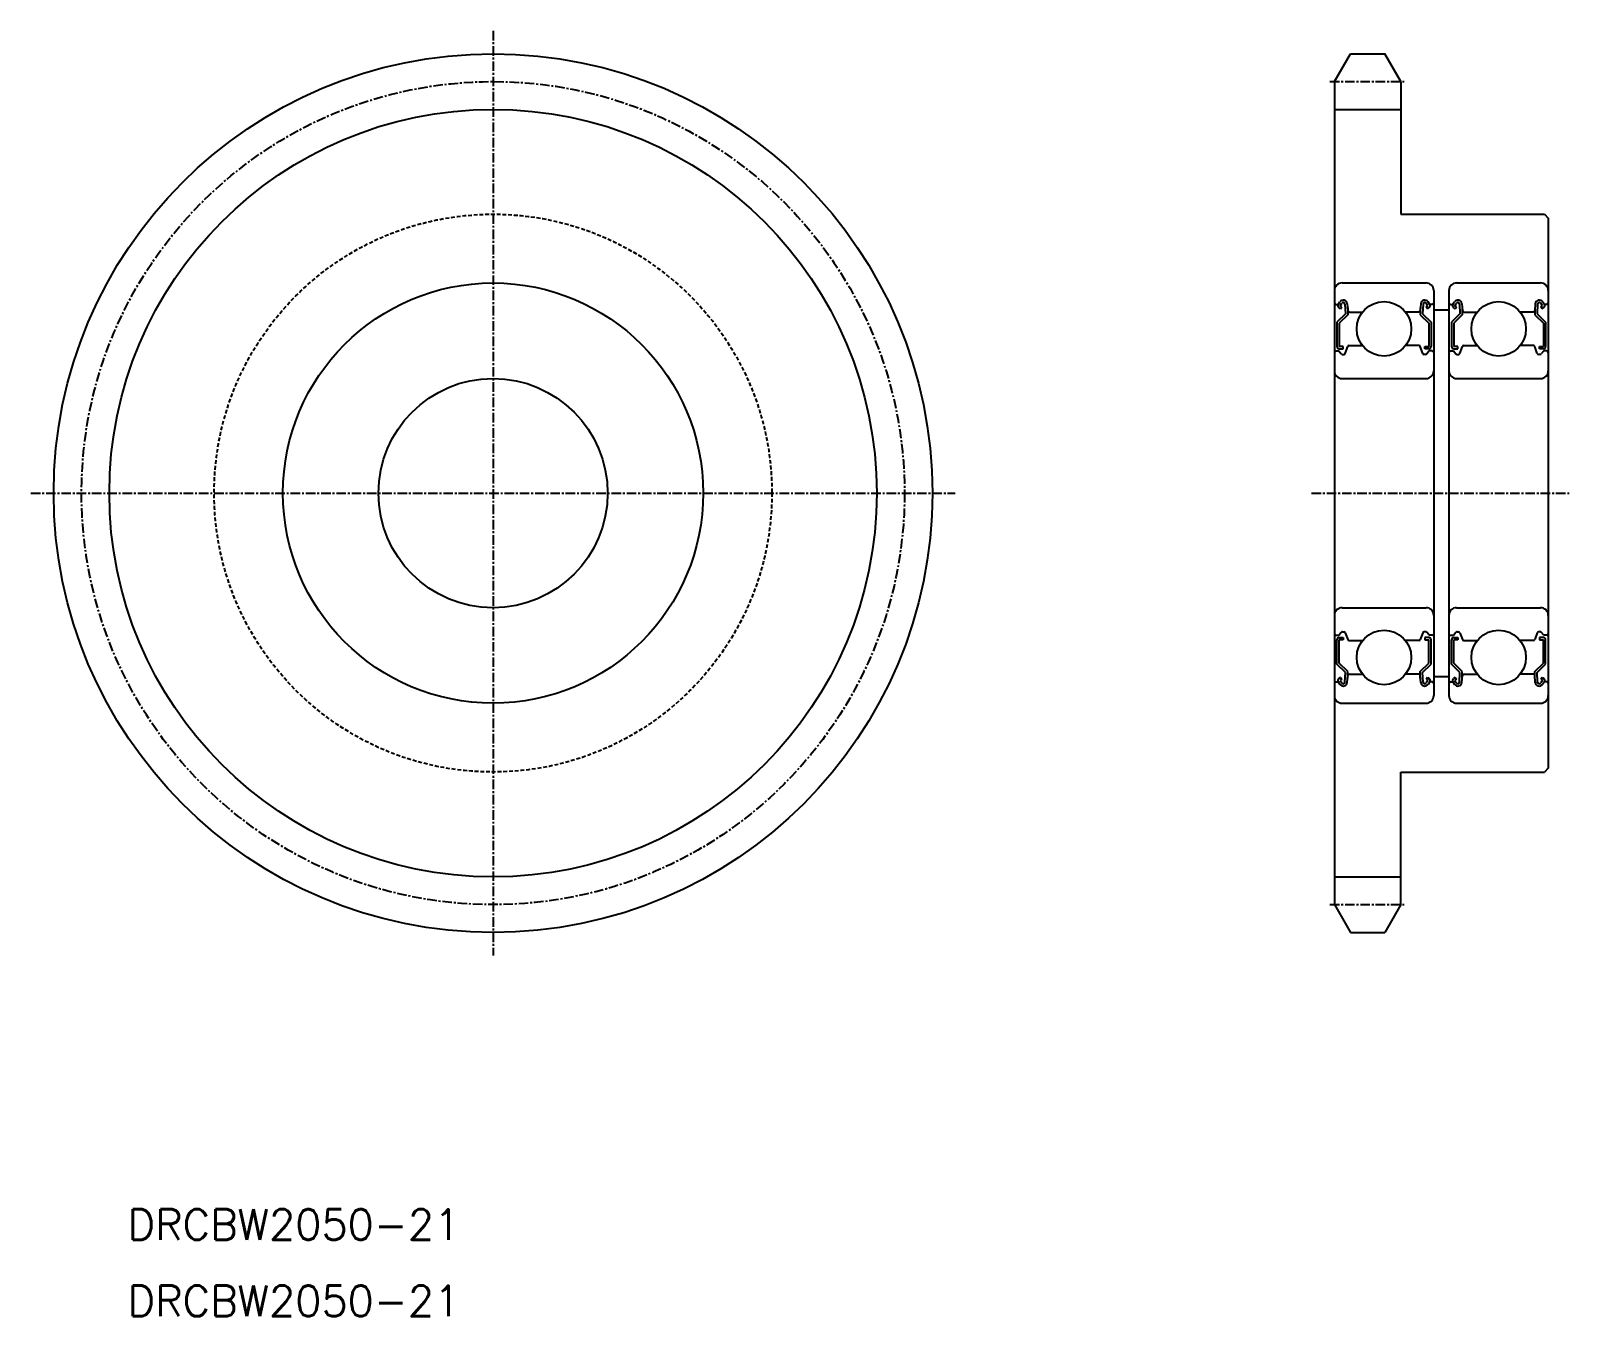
# Model space of a CAD drawing. Extents: x 0 to 202, y 0 to 168.
import ezdxf

# ---------------------------------------------------------------- set-up
doc = ezdxf.new("R2010")
doc.units = 0
doc.linetypes.add('CENTER', pattern=[2, 1.25, -0.25, 0.25, -0.25])
doc.linetypes.add('DASHED', pattern=[0.75, 0.5, -0.25])
doc.layers.get('0').update_dxf_attribs({"linetype": 'CONTINUOUS'})
doc.layers.add('CENTER', color=1, linetype='CENTER')
doc.styles.get("Standard").update_dxf_attribs({"font": 'txt', "bigfont": 'BIGFONT'})

msp = doc.modelspace()

# ---------------------------------------------------------------- linework, layer by layer
at = {"color": 7, "linetype": 'CONTINUOUS'}
for p, q in [((170.62, 161.58), (172.72, 165.22)), ((172.72, 165.22), (177.21, 165.22)), ((179.32, 161.58), (177.21, 165.22)), ((170.62, 161.58), (170.62, 53.86)), ((179.32, 161.58), (179.32, 144.22)), ((170.62, 157.94), (179.32, 157.94)), ((179.32, 144.22), (198.12, 144.22)), ((198.12, 144.22), (198.62, 143.72)), ((198.62, 143.72), (198.62, 71.72)), ((171.62, 135.22), (182.62, 135.22)), ((186.62, 135.22), (197.62, 135.22)), ((170.62, 134.22), (170.62, 81.22)), ((183.62, 134.22), (183.62, 81.22)), ((185.62, 134.22), (185.62, 81.22)), ((198.62, 134.22), (198.62, 81.22)), ((170.82, 132.42), (171.12, 132.42)), ((172.06, 131.2), (170.96, 130.1)), ((171.12, 132.42), (171.35, 132.75)), ((171.44, 131.83), (171.19, 132.01)), ((172.36, 131.07), (171.26, 129.97)), ((171.36, 132.25), (171.59, 132.58)), ((171.61, 132.08), (171.36, 132.25)), ((171.44, 131.83), (171.61, 132.08)), ((172.01, 132.46), (172.06, 131.2)), ((172.31, 132.5), (172.39, 131.61)), ((172.36, 131.95), (172.36, 131.07)), ((172.59, 131.42), (174.3, 131.42)), ((181.64, 131.42), (179.93, 131.42)), ((181.92, 132.5), (181.84, 131.61)), ((181.87, 131.95), (181.87, 131.07)), ((181.87, 131.07), (182.97, 129.97)), ((182.22, 132.46), (182.17, 131.2)), ((182.17, 131.2), (183.27, 130.1)), ((182.63, 132.08), (182.87, 132.25)), ((182.8, 131.83), (182.63, 132.08)), ((182.87, 132.25), (182.64, 132.58)), ((182.8, 131.83), (183.04, 132.01)), ((183.12, 132.42), (182.88, 132.75)), ((183.42, 132.42), (183.12, 132.42)), ((183.62, 131.72), (185.62, 131.72)), ((185.82, 132.42), (186.12, 132.42)), ((187.06, 131.2), (185.96, 130.1)), ((186.12, 132.42), (186.35, 132.75)), ((186.44, 131.83), (186.19, 132.01)), ((187.36, 131.07), (186.26, 129.97)), ((186.36, 132.25), (186.59, 132.58)), ((186.61, 132.08), (186.36, 132.25)), ((186.44, 131.83), (186.61, 132.08)), ((187.01, 132.46), (187.06, 131.2)), ((187.31, 132.5), (187.39, 131.61)), ((187.36, 131.95), (187.36, 131.07)), ((187.59, 131.42), (189.3, 131.42)), ((196.64, 131.42), (194.93, 131.42)), ((196.92, 132.5), (196.84, 131.61)), ((196.87, 131.95), (196.87, 131.07)), ((196.87, 131.07), (197.97, 129.97)), ((197.22, 132.46), (197.17, 131.2)), ((197.17, 131.2), (198.27, 130.1)), ((197.63, 132.08), (197.87, 132.25)), ((197.8, 131.83), (197.63, 132.08)), ((197.87, 132.25), (197.64, 132.58)), ((197.8, 131.83), (198.04, 132.01)), ((198.12, 132.42), (197.88, 132.75)), ((198.42, 132.42), (198.12, 132.42)), ((170.96, 130.1), (170.96, 126.92)), ((171.26, 129.97), (171.26, 126.92)), ((182.97, 129.97), (182.97, 126.92)), ((183.27, 130.1), (183.27, 126.92)), ((185.96, 130.1), (185.96, 126.92)), ((186.26, 129.97), (186.26, 126.92)), ((197.97, 129.97), (197.97, 126.92)), ((198.27, 130.1), (198.27, 126.92)), ((172.56, 127.02), (174.3, 127.02)), ((181.67, 127.02), (179.93, 127.02)), ((187.56, 127.02), (189.3, 127.02)), ((196.67, 127.02), (194.93, 127.02)), ((170.82, 126.32), (171.22, 126.32)), ((171.22, 126.32), (171.53, 125.95)), ((171.78, 126.92), (171.26, 126.92)), ((171.26, 126.62), (171.78, 126.62)), ((171.69, 125.87), (171.86, 125.87)), ((171.78, 126.62), (171.78, 126.92)), ((172.05, 126.01), (172.37, 126.89)), ((182.18, 126.01), (181.86, 126.89)), ((182.55, 125.87), (182.37, 125.87)), ((182.45, 126.62), (182.45, 126.92)), ((182.45, 126.92), (182.97, 126.92)), ((182.97, 126.62), (182.45, 126.62)), ((183.02, 126.32), (182.7, 125.95)), ((183.42, 126.32), (183.02, 126.32)), ((185.82, 126.32), (186.22, 126.32)), ((186.22, 126.32), (186.53, 125.95)), ((186.78, 126.92), (186.26, 126.92)), ((186.26, 126.62), (186.78, 126.62)), ((186.69, 125.87), (186.86, 125.87)), ((186.78, 126.62), (186.78, 126.92)), ((187.05, 126.01), (187.37, 126.89)), ((197.18, 126.01), (196.86, 126.89)), ((197.55, 125.87), (197.37, 125.87)), ((197.45, 126.62), (197.45, 126.92)), ((197.45, 126.92), (197.97, 126.92)), ((197.97, 126.62), (197.45, 126.62)), ((198.02, 126.32), (197.7, 125.95)), ((198.42, 126.32), (198.02, 126.32)), ((171.62, 122.72), (182.62, 122.72)), ((186.62, 122.72), (197.62, 122.72)), ((171.62, 92.72), (182.62, 92.72)), ((186.62, 92.72), (197.62, 92.72)), ((170.82, 89.12), (171.22, 89.12)), ((171.22, 89.12), (171.53, 89.5)), ((171.26, 88.82), (171.78, 88.82)), ((171.69, 89.57), (171.86, 89.57)), ((171.78, 88.82), (171.78, 88.52)), ((172.05, 89.44), (172.37, 88.56)), ((182.18, 89.44), (181.86, 88.56)), ((182.55, 89.57), (182.37, 89.57)), ((182.45, 88.82), (182.45, 88.52)), ((182.97, 88.82), (182.45, 88.82)), ((183.02, 89.12), (182.7, 89.5)), ((183.42, 89.12), (183.02, 89.12)), ((185.82, 89.12), (186.22, 89.12)), ((186.22, 89.12), (186.53, 89.5)), ((186.26, 88.82), (186.78, 88.82)), ((186.69, 89.57), (186.86, 89.57)), ((186.78, 88.82), (186.78, 88.52)), ((187.05, 89.44), (187.37, 88.56)), ((197.18, 89.44), (196.86, 88.56)), ((197.55, 89.57), (197.37, 89.57)), ((197.45, 88.82), (197.45, 88.52)), ((197.97, 88.82), (197.45, 88.82)), ((198.02, 89.12), (197.7, 89.5)), ((198.42, 89.12), (198.02, 89.12)), ((170.96, 85.35), (170.96, 88.52)), ((171.26, 85.47), (171.26, 88.52)), ((171.78, 88.52), (171.26, 88.52)), ((172.56, 88.42), (174.3, 88.42)), ((181.67, 88.42), (179.93, 88.42)), ((182.45, 88.52), (182.97, 88.52)), ((182.97, 85.47), (182.97, 88.52)), ((183.27, 85.35), (183.27, 88.52)), ((185.96, 85.35), (185.96, 88.52)), ((186.26, 85.47), (186.26, 88.52)), ((186.78, 88.52), (186.26, 88.52)), ((187.56, 88.42), (189.3, 88.42)), ((196.67, 88.42), (194.93, 88.42)), ((197.45, 88.52), (197.97, 88.52)), ((197.97, 85.47), (197.97, 88.52)), ((198.27, 85.35), (198.27, 88.52)), ((172.06, 84.25), (170.96, 85.35)), ((172.36, 84.37), (171.26, 85.47)), ((181.87, 84.37), (182.97, 85.47)), ((182.17, 84.25), (183.27, 85.35)), ((187.06, 84.25), (185.96, 85.35)), ((187.36, 84.37), (186.26, 85.47)), ((196.87, 84.37), (197.97, 85.47)), ((197.17, 84.25), (198.27, 85.35)), ((170.82, 83.02), (171.12, 83.02)), ((171.12, 83.02), (171.35, 82.69)), ((171.44, 83.61), (171.19, 83.44)), ((171.61, 83.37), (171.36, 83.2)), ((171.36, 83.2), (171.59, 82.87)), ((171.44, 83.61), (171.61, 83.37)), ((172.01, 82.99), (172.06, 84.25)), ((172.31, 82.95), (172.39, 83.84)), ((172.36, 83.5), (172.36, 84.37)), ((172.59, 84.02), (174.3, 84.02)), ((181.64, 84.02), (179.93, 84.02)), ((181.92, 82.95), (181.84, 83.84)), ((181.87, 83.5), (181.87, 84.37)), ((182.22, 82.99), (182.17, 84.25)), ((182.8, 83.61), (182.63, 83.37)), ((182.63, 83.37), (182.87, 83.2)), ((182.87, 83.2), (182.64, 82.87)), ((182.8, 83.61), (183.04, 83.44)), ((183.12, 83.02), (182.88, 82.69)), ((183.42, 83.02), (183.12, 83.02)), ((183.62, 83.72), (185.62, 83.72)), ((185.82, 83.02), (186.12, 83.02)), ((186.12, 83.02), (186.35, 82.69)), ((186.44, 83.61), (186.19, 83.44)), ((186.61, 83.37), (186.36, 83.2)), ((186.36, 83.2), (186.59, 82.87)), ((186.44, 83.61), (186.61, 83.37)), ((187.01, 82.99), (187.06, 84.25)), ((187.31, 82.95), (187.39, 83.84)), ((187.36, 83.5), (187.36, 84.37)), ((187.59, 84.02), (189.3, 84.02)), ((196.64, 84.02), (194.93, 84.02)), ((196.92, 82.95), (196.84, 83.84)), ((196.87, 83.5), (196.87, 84.37)), ((197.22, 82.99), (197.17, 84.25)), ((197.8, 83.61), (197.63, 83.37)), ((197.63, 83.37), (197.87, 83.2)), ((197.87, 83.2), (197.64, 82.87)), ((197.8, 83.61), (198.04, 83.44)), ((198.12, 83.02), (197.88, 82.69)), ((198.42, 83.02), (198.12, 83.02)), ((171.62, 80.22), (182.62, 80.22)), ((174.67, 80.22), (174.67, 80.22)), ((177.12, 80.22), (177.12, 80.22)), ((186.62, 80.22), (197.62, 80.22)), ((189.67, 80.22), (189.67, 80.22)), ((192.12, 80.22), (192.12, 80.22)), ((179.32, 53.86), (179.32, 71.22)), ((179.32, 71.22), (198.12, 71.22)), ((198.62, 71.72), (198.12, 71.22)), ((170.62, 57.5), (179.32, 57.5)), ((170.62, 53.86), (172.72, 50.22)), ((179.32, 53.86), (177.21, 50.22)), ((172.72, 50.22), (177.21, 50.22))]:
    msp.add_line(p, q, dxfattribs=at)
for centre, radius in [((60.5, 107.72), 57.5), ((60.5, 107.72), 27.5), ((177.12, 129.22), 3.57), ((192.12, 129.22), 3.57), ((60.5, 107.72), 15), ((177.12, 86.22), 3.57), ((192.12, 86.22), 3.57)]:
    msp.add_circle(centre, radius, dxfattribs=at)
at = {"color": 3, "linetype": 'CONTINUOUS'}
msp.add_circle((60.5, 107.72), 50.22, dxfattribs=at)
at = {"color": 3, "linetype": 'DASHED'}
msp.add_circle((60.5, 107.72), 36.5, dxfattribs=at)
at = {"color": 7, "linetype": 'CONTINUOUS'}
for centre, radius, start, end in [((171.62, 134.22), 1, 90, 180), ((182.62, 134.22), 1, 0, 90), ((186.62, 134.22), 1, 90, 180), ((197.62, 134.22), 1, 0, 90), ((170.82, 132.62), 0.2, 180, 270), ((171.36, 132.25), 0.3, 144.9356, 235.0377), ((171.78, 132.45), 0.53, 5.0651, 144.9356), ((171.78, 132.45), 0.23, 2.1311, 144.9356), ((172.59, 131.62), 0.2, 185.0651, 270), ((181.64, 131.62), 0.2, 270, 354.9349), ((182.45, 132.45), 0.53, 35.0644, 174.9349), ((182.45, 132.45), 0.23, 35.0644, 177.8689), ((182.87, 132.25), 0.3, 304.9623, 35.0644), ((183.42, 132.62), 0.2, 270, 0), ((185.82, 132.62), 0.2, 180, 270), ((186.36, 132.25), 0.3, 144.9356, 235.0377), ((186.78, 132.45), 0.53, 5.0651, 144.9356), ((186.78, 132.45), 0.23, 2.1311, 144.9356), ((187.59, 131.62), 0.2, 185.0651, 270), ((196.64, 131.62), 0.2, 270, 354.9349), ((197.45, 132.45), 0.53, 35.0644, 174.9349), ((197.45, 132.45), 0.23, 35.0644, 177.8689), ((197.87, 132.25), 0.3, 304.9623, 35.0644), ((198.42, 132.62), 0.2, 270, 0), ((172.56, 126.82), 0.2, 90, 159.9703), ((181.67, 126.82), 0.2, 20.0297, 90), ((187.56, 126.82), 0.2, 90, 159.9703), ((196.67, 126.82), 0.2, 20.0297, 90), ((170.82, 126.12), 0.2, 90, 180), ((171.26, 126.92), 0.3, 180, 270), ((171.69, 126.07), 0.2, 219.9991, 270), ((171.86, 126.07), 0.2, 270, 339.9703), ((182.37, 126.07), 0.2, 200.0297, 270), ((182.55, 126.07), 0.2, 270, 320.0009), ((182.97, 126.92), 0.3, 270, 0), ((183.42, 126.12), 0.2, 0, 90), ((185.82, 126.12), 0.2, 90, 180), ((186.26, 126.92), 0.3, 180, 270), ((186.69, 126.07), 0.2, 219.9991, 270), ((186.86, 126.07), 0.2, 270, 339.9703), ((197.37, 126.07), 0.2, 200.0297, 270), ((197.55, 126.07), 0.2, 270, 320.0009), ((197.97, 126.92), 0.3, 270, 0), ((198.42, 126.12), 0.2, 0, 90), ((171.62, 123.72), 1, 180, 270), ((182.62, 123.72), 1, 270, 0), ((186.62, 123.72), 1, 180, 270), ((197.62, 123.72), 1, 270, 0), ((171.62, 91.72), 1, 90, 180), ((182.62, 91.72), 1, 0, 90), ((186.62, 91.72), 1, 90, 180), ((197.62, 91.72), 1, 0, 90), ((170.82, 89.32), 0.2, 180, 270), ((171.26, 88.52), 0.3, 90, 180), ((171.69, 89.37), 0.2, 90, 140.0009), ((171.86, 89.37), 0.2, 20.0297, 90), ((182.37, 89.37), 0.2, 90, 159.9703), ((182.55, 89.37), 0.2, 39.9991, 90), ((182.97, 88.52), 0.3, 0, 90), ((183.42, 89.32), 0.2, 270, 0), ((185.82, 89.32), 0.2, 180, 270), ((186.26, 88.52), 0.3, 90, 180), ((186.69, 89.37), 0.2, 90, 140.0009), ((186.86, 89.37), 0.2, 20.0297, 90), ((197.37, 89.37), 0.2, 90, 159.9703), ((197.55, 89.37), 0.2, 39.9991, 90), ((197.97, 88.52), 0.3, 0, 90), ((198.42, 89.32), 0.2, 270, 0), ((172.56, 88.62), 0.2, 200.0297, 270), ((181.67, 88.62), 0.2, 270, 339.9703), ((187.56, 88.62), 0.2, 200.0297, 270), ((196.67, 88.62), 0.2, 270, 339.9703), ((170.82, 82.82), 0.2, 90, 180), ((171.36, 83.2), 0.3, 124.9623, 215.0644), ((171.78, 83), 0.53, 215.0644, 354.9349), ((171.78, 83), 0.23, 215.0644, 357.8689), ((172.59, 83.82), 0.2, 90, 174.9349), ((181.64, 83.82), 0.2, 5.0651, 90), ((182.45, 83), 0.53, 185.0651, 324.9356), ((182.45, 83), 0.23, 182.1311, 324.9356), ((182.87, 83.2), 0.3, 324.9356, 55.0377), ((183.42, 82.82), 0.2, 0, 90), ((185.82, 82.82), 0.2, 90, 180), ((186.36, 83.2), 0.3, 124.9623, 215.0644), ((186.78, 83), 0.53, 215.0644, 354.9349), ((186.78, 83), 0.23, 215.0644, 357.8689), ((187.59, 83.82), 0.2, 90, 174.9349), ((196.64, 83.82), 0.2, 5.0651, 90), ((197.45, 83), 0.53, 185.0651, 324.9356), ((197.45, 83), 0.23, 182.1311, 324.9356), ((197.87, 83.2), 0.3, 324.9356, 55.0377), ((198.42, 82.82), 0.2, 0, 90), ((171.62, 81.22), 1, 180, 270), ((182.62, 81.22), 1, 270, 0), ((186.62, 81.22), 1, 180, 270), ((197.62, 81.22), 1, 270, 0)]:
    msp.add_arc(centre, radius, start, end, dxfattribs=at)
at = {"layer": 'CENTER', "color": 1, "linetype": 'CENTER'}
for p, q in [((60.5, 168.22), (60.5, 47.22)), ((170.02, 161.58), (179.92, 161.58)), ((0, 107.72), (121, 107.72)), ((167.62, 107.72), (201.62, 107.72)), ((170.02, 53.86), (179.92, 53.86))]:
    msp.add_line(p, q, dxfattribs=at)
msp.add_circle((60.5, 107.72), 53.86, dxfattribs=at)

# ---------------------------------------------------------------- texts
at = {"color": 7, "linetype": 'CONTINUOUS'}
for p in [(12.67, 10), (12.67, 0)]:
    msp.add_text('DRCBW2050-21', height=4, dxfattribs=at).set_placement(p)

doc.saveas('drawing.dxf')
